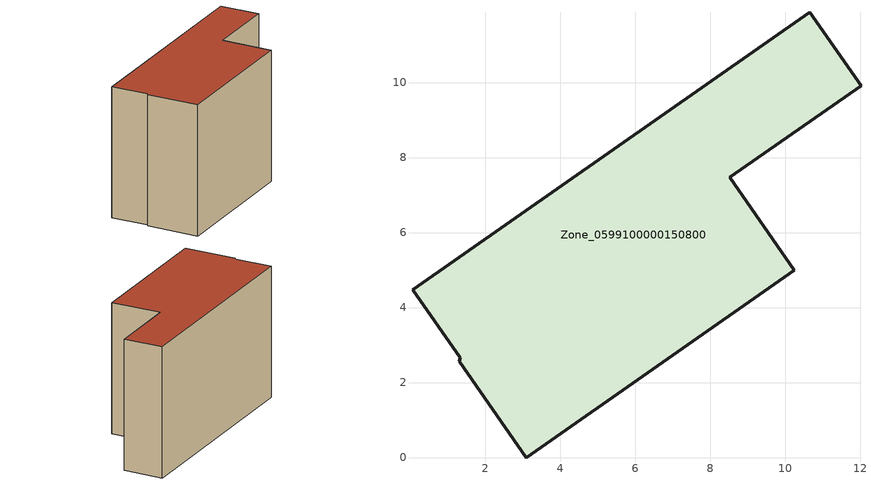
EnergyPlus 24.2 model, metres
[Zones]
Zone_0599100000150800
 floor ground (C_G): 0.06,4.47 10.65,11.87 12.02,9.91 8.52,7.47 10.24,5 3.09,0 1.3,2.56 1.34,2.66 z0
 wall outside (C_F): 1.3,2.56 3.09,0 10.24,5 8.52,7.47 12.02,9.91 10.65,11.87 0.06,4.47 1.34,2.66 1.3,2.56 z0:7.83
 roof outside (C_R): 0.06,4.47 1.34,2.66 1.3,2.56 3.09,0 10.24,5 8.52,7.47 12.02,9.91 10.65,11.87 z7.83
[BUILDING]
Pand.0599100000150800: North Axis=0; Terrain=City; Loads Convergence Tolerance Value=0.04; Temperature Convergence Tolerance Value=0.4; Solar Distribution=FullExterior; Maximum Number of Warmup Days=25; Minimum Number of Warmup Days=1
[Site:Location]
Rotterdam.The.Hague.AP_ZH_NLD Design_Conditions: Latitude=51.96; Longitude=4.45; Time Zone=1; Elevation=-4.5
[SITE:GROUNDTEMPERATURE:BUILDINGSURFACE]
18, 18, 18, 18, 18, 18, 18, 18, 18, 18, 18, 18
[MATERIAL] Thermal Absorptance=0.9; Solar Absorptance=0.7; Visible Absorptance=0.7
Name | Roughness | Thickness | Conductivity | Density | Specific Heat
G.TI.1975-1991 | MediumSmooth | 0.15 | 0.288461 | 540 | 1210
F.TI.1975-1991 | Rough | 0.3 | 0.230769 | 1920 | 840
R.TI.1975-1991 | MediumRough | 0.2 | 0.153846 | 1500 | 1000
[CONSTRUCTION]
C_G: G.TI.1975-1991
C_F: F.TI.1975-1991
C_R: R.TI.1975-1991
[ZONE]
Zone_0599100000150800: Type=1; Multiplier=1; Ceiling Height=Autocalculate; Volume=Autocalculate; Floor Area=autocalculate; Part of Total Floor Area=Yes
[ZONEINFILTRATION:DESIGNFLOWRATE]
Infil_Zone_0599100000150800: Zone or ZoneList or Space or SpaceList=Zone_0599100000150800; Schedule=AlwaysOn; Design Flow Rate Calculation Method=Flow/Area; Flow Rate per Floor Area=0.003; Constant Term Coefficient=1; Temperature Term Coefficient=0; Velocity Term Coefficient=0; Velocity Squared Term Coefficient=0
[HVACTEMPLATE:ZONE:IDEALLOADSAIRSYSTEM]
Zone_0599100000150800: Maximum Heating Supply Air Temperature=50; Minimum Cooling Supply Air Temperature=13; Maximum Heating Supply Air Humidity Ratio=0.0156; Minimum Cooling Supply Air Humidity Ratio=0.0077; Heating Limit=NoLimit; Cooling Limit=NoLimit; Dehumidification Control Type=ConstantSensibleHeatRatio; Cooling Sensible Heat Ratio=0.7; Dehumidification Setpoint=60; Humidification Control Type=None; Humidification Setpoint=30; Outdoor Air Method=None; Outdoor Air Flow Rate per Person=0.00944; Outdoor Air Flow Rate per Zone Floor Area=0; Outdoor Air Flow Rate per Zone=0; Demand Controlled Ventilation Type=None; Outdoor Air Economizer Type=NoEconomizer; Heat Recovery Type=None; Sensible Heat Recovery Effectiveness=0.7; Latent Heat Recovery Effectiveness=0.65
[ZONECONTROL:THERMOSTAT]
ThermostatControl_Zone_0599100000150800: Zone or ZoneList=Zone_0599100000150800; Control Type Schedule=DualSetpointControlType; Control 1=Thermostat_Zone_0599100000150800; Temperature Difference Between Cutout And Setpoint=0
[THERMOSTATSETPOINT:DUALSETPOINT]
Thermostat_Zone_0599100000150800: Heating Setpoint Temperature Schedule=HeatingSetpoint_Zone_0599100000150800; Cooling Setpoint Temperature Schedule=CoolingSetpoint_Zone_0599100000150800
[SCHEDULE:COMPACT]
HeatingSetpoint_Zone_0599100000150800: Through: 12/31, For: AllDays, Until: 24:00, 21
CoolingSetpoint_Zone_0599100000150800: Through: 12/31, For: AllDays, Until: 24:00, 24
DualSetpointControlType: Through: 12/31, For: AllDays, Until: 24:00, 4
AlwaysOn: Through: 12/31, For: AllDays, Until: 24:00, 1
